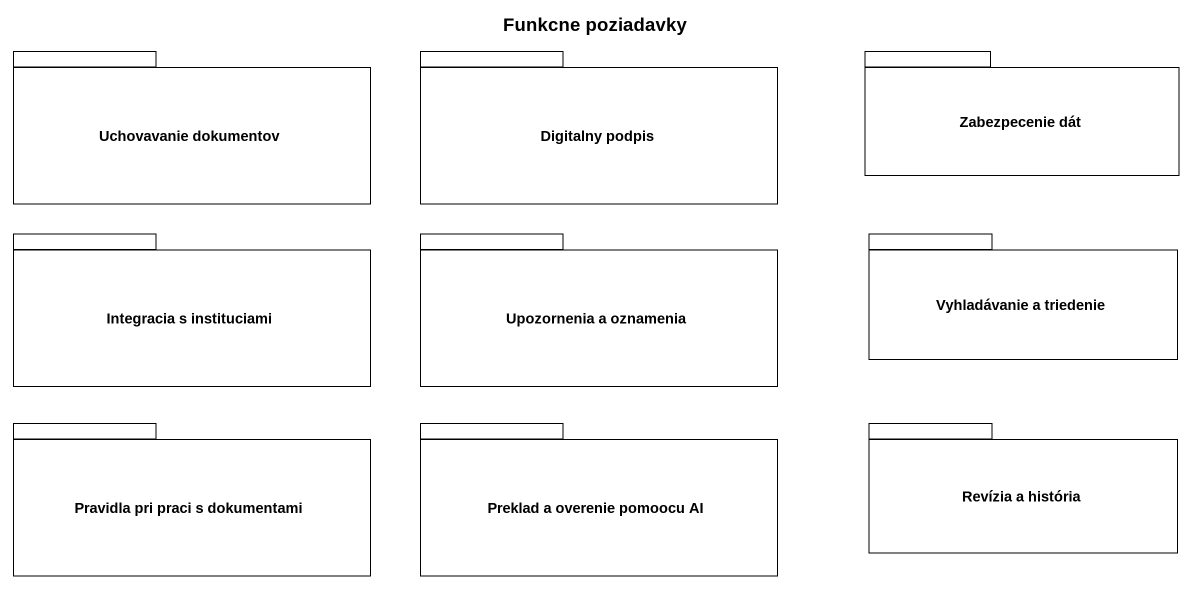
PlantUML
@startuml
title Funkcne poziadavky
package "Uchovavanie dokumentov" as Uchovavanie_dokumentov {
}
package "Digitalny podpis" as Digitalny_podpis {
}
package "Zabezpecenie dát" as Zabezpecenie_dát {
}
package "Integracia s instituciami" as Integracia_s_instituciami {
}
package "Upozornenia a oznamenia" as Upozornenia_a_oznamenia {
}
package "Vyhladávanie a triedenie" as Vyhladávanie_a_triedenie {
}
package "Pravidla pri praci s dokumentami" as Pravidla_pri_praci_s {
}
package "Preklad a overenie pomoocu AI" as Preklad_a_overenie_pomoocu {
}
package "Revízia a história" as Revízia_a_história {
}
@enduml
